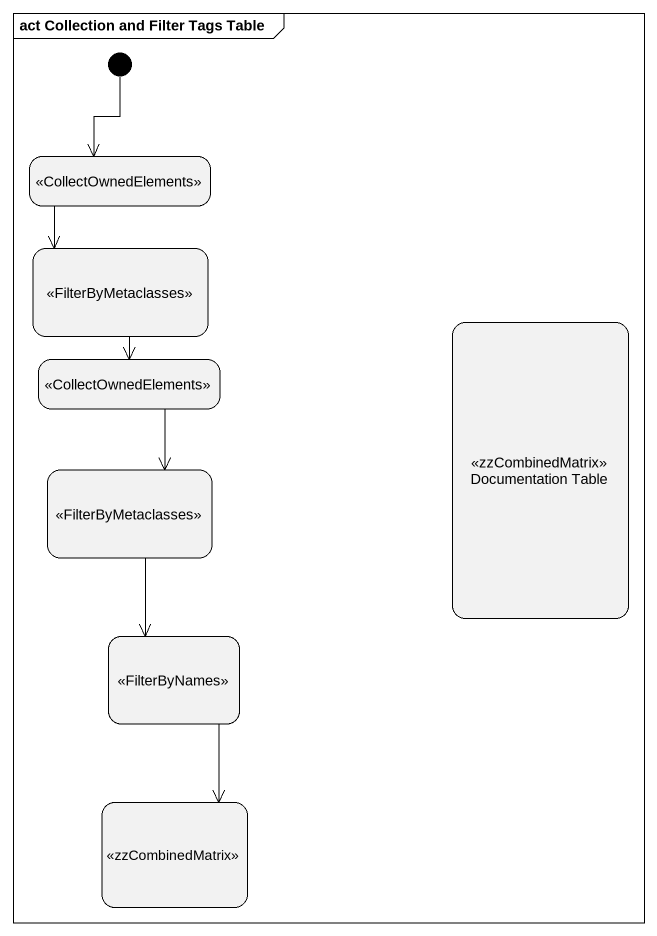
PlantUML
@startuml
mainframe act Collection and Filter Tags Table
hide empty description
state " " as state1 <<CollectOwnedElements>>
state " " as state2 <<FilterByMetaclasses>>
state " " as state3 <<CollectOwnedElements>>
state "Documentation Table" as Documentation_Table <<zzCombinedMatrix>>
state " " as state4 <<FilterByMetaclasses>>
state " " as state5 <<FilterByNames>>
state " " as state6 <<zzCombinedMatrix>>
[*] --> state1
state1 --> state2
state2 --> state3
state3 --> state4
state4 --> state5
state5 --> state6
@enduml
